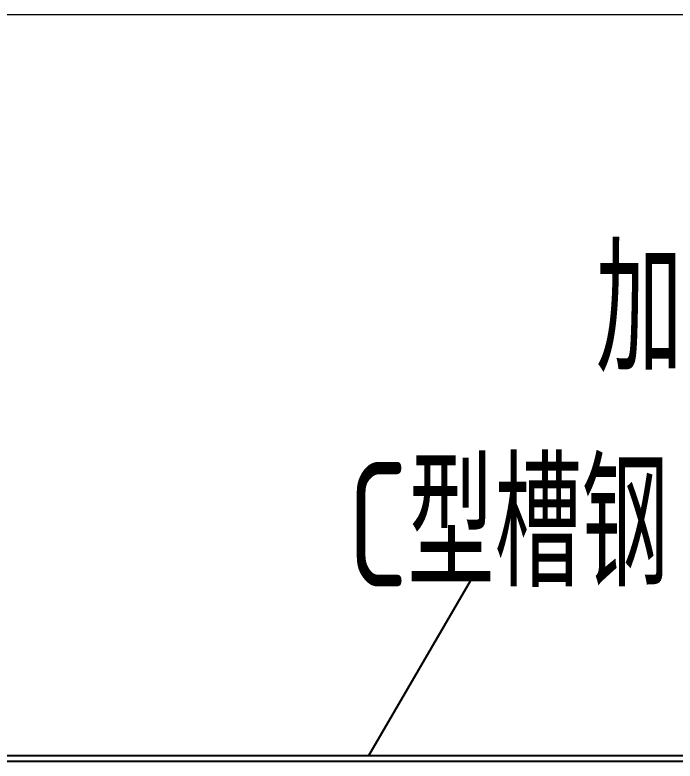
# Model space of a CAD drawing. Extents: x 1247970 to 1725648, y 860327 to 1277876.
# Drawn here: x 1331437 to 1333560, y 1201032 to 1203432 of the extents above; entities that cross this region are included whole.
import ezdxf

# ---------------------------------------------------------------- set-up
doc = ezdxf.new("R2010")
doc.units = 0
doc.header["$LTSCALE"] = 1000
doc.header["$MEASUREMENT"] = 0
doc.layers.get('0').update_dxf_attribs({"color": 254})
for name, color, linetype in [('ANNO-CTXT', 2, 'Continuous'), ('PUB_DIM', 254, 'Continuous'), ('TK', 4, 'Continuous')]:
    doc.layers.add(name, color=color, linetype=linetype)
doc.layers.add('BZ', color=82, linetype='Continuous', lineweight=20)
doc.styles.add('HZ', font='tssdeng.shx', dxfattribs={"width": 0.7, "bigfont": 'hztxt.shx'})
doc.styles.get("Standard").update_dxf_attribs({"font": 'gbenor.shx', "bigfont": 'gbcbig.shx'})
doc.dimstyles.get("Standard").update_dxf_attribs({"dimtxt": 0.18, "dimasz": 0.18, "dimexe": 0.18, "dimexo": 0.0625, "dimgap": 0.09, "dimtad": 0, "dimtih": 1, "dimtoh": 1, "dimdec": 4, "dimzin": 0, "dimdsep": 46, "dimtxsty": 'Standard', "dimcen": 0.09, "dimadec": 0, "dimazin": 0, "dimtfac": 1, "dimtdec": 4, "dimtofl": 0, "dimtmove": 0, "dimatfit": 3, "dimfxl": 0, "dimtolj": 1, "dimtzin": 0, "dimarcsym": 0})

# ---------------------------------------------------------------- blocks, each defined once
blk = doc.blocks.new('A$C63786A89')
at = {"linetype": 'Continuous'}
for p, q in [((-1991.4, 8405.8), (1905.4, 8405.8)), ((-1991.4, 8387.9), (1905.4, 8387.9))]:
    blk.add_line(p, q, dxfattribs=at)
at = {"layer": 'BZ'}
blk.add_line((5293.1, 10788.2), (-5474.1, 10788.2), dxfattribs=at)
at = {"layer": 'ANNO-CTXT', "style": 'HZ', "width": 0.7}
for s, p in [('加劲装置', (288.2, 9639.9)), ('C型槽钢', (-509.2, 8949.2))]:
    blk.add_text(s, height=400, dxfattribs=at).set_placement(p)
at = {"layer": 'PUB_DIM'}
blk.add_leader([(-442, 8405.8), (-114.9, 8967.6)], dimstyle='Standard', override={"dimgap": 20}, dxfattribs=at)

msp = doc.modelspace()

# ---------------------------------------------------------------- block references
at = {"layer": 'TK'}
msp.add_blockref('A$C63786A89', (1333017, 1192643.7, -355), dxfattribs=at)

doc.saveas('drawing.dxf')
